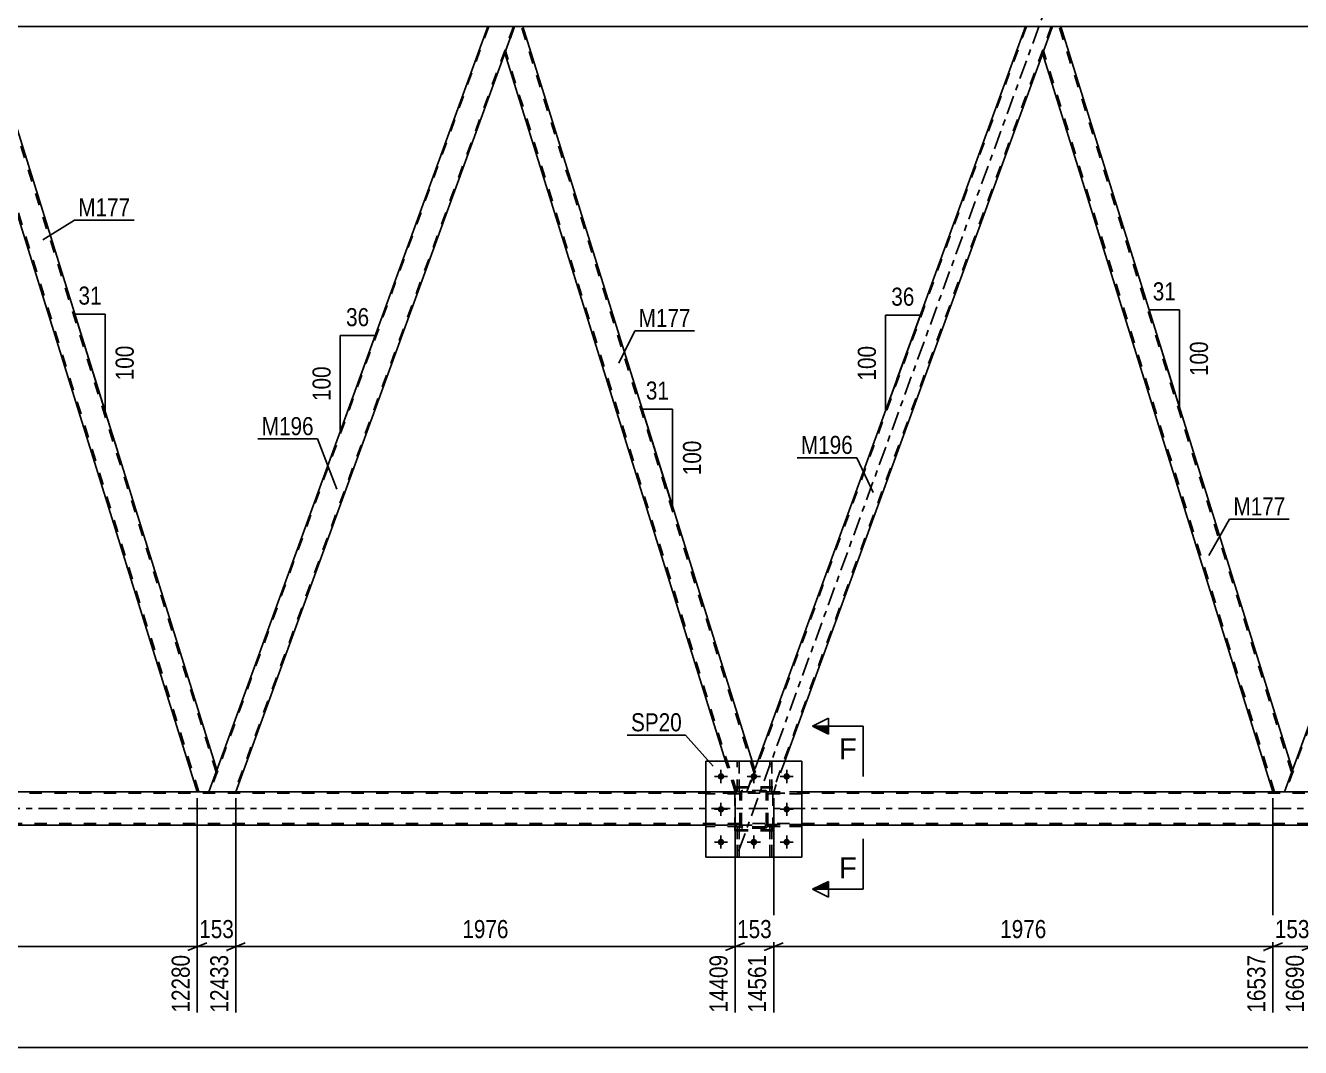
# Model space of a CAD drawing. Header units: millimetres. Extents: x 0 to 841, y 0 to 594.
# Drawn here: x 483.1 to 685, y 300 to 461.9 of the extents above; entities that cross this region are included whole.
import ezdxf

# ---------------------------------------------------------------- set-up
doc = ezdxf.new("R2010")
doc.units = ezdxf.units.MM
doc.linetypes.add('DXK_LINE_DOT2', pattern=[3.9198, 1.9599, -1.9599])
doc.linetypes.add('DXK_LINE_DOT3', pattern=[5.9187, 2.979, -0.9799, 0.9799, -0.9799])
doc.styles.add('Arial', font='ARIAL.TTF', dxfattribs={"height": 0.2})
doc.styles.add('Arial Narrow', font='ARIALN.TTF', dxfattribs={"height": 0.2})

# ---------------------------------------------------------------- blocks, each defined once
blk = doc.blocks.new('Part-814553059-4105 - 3729')
at = {"color": 2, "linetype": 'Continuous'}
for p, q in [((475.43, 461.72), (473.9, 457.53)), ((476.75, 461.72), (475.43, 461.72)), ((513.45, 343.97), (476.75, 461.72)), ((510.34, 340.5), (473.88, 457.47)), ((473.9, 457.53), (473.9, 457.52)), ((513.18, 343.23), (512.19, 340.5)), ((513.43, 343.91), (513.18, 343.23)), ((513.43, 343.92), (513.43, 343.91))]:
    blk.add_line(p, q, dxfattribs=at)
at = {"color": 7, "linetype": 'DXK_LINE_DOT2'}
for p, q in [((513.32, 343.6), (476.5, 461.72)), ((473.9, 457.53), (473.88, 457.47)), ((510.59, 340.5), (474.02, 457.84)), ((513.18, 343.23), (513.37, 343.75)), ((513.45, 343.97), (513.43, 343.92)), ((512.19, 340.5), (510.34, 340.5))]:
    blk.add_line(p, q, dxfattribs=at)
blk = doc.blocks.new('Part-814553059-4118 - 3729')
at = {"color": 7, "linetype": 'DXK_LINE_DOT2'}
for p, q in [((740.54, 340.26), (64.97, 340.26)), ((606.04, 340.5), (590.84, 340.5)), ((741.3, 335.46), (64.97, 335.46)), ((606.04, 335.22), (590.84, 335.22))]:
    blk.add_line(p, q, dxfattribs=at)
at = {"color": 2, "linetype": 'Continuous'}
for p, q in [((590.84, 340.5), (350.64, 340.5)), ((740.51, 340.5), (606.04, 340.5)), ((590.84, 335.22), (350.64, 335.22)), ((741.33, 335.22), (606.04, 335.22))]:
    blk.add_line(p, q, dxfattribs=at)
at = {"color": 7, "linetype": 'DXK_LINE_DOT3'}
blk.add_line((64.97, 337.86), (740.92, 337.86), dxfattribs=at)
blk = doc.blocks.new('Part-814553059-3905 - 3729')
at = {"color": 7, "linetype": 'DXK_LINE_DOT2'}
for p, q in [((596.24, 340.49), (590.84, 340.49)), ((590.84, 340.17), (590.84, 340.49)), ((596.24, 340.17), (590.84, 340.17)), ((595.64, 340.17), (595.64, 340.49)), ((596.24, 340.49), (596.24, 340.17))]:
    blk.add_line(p, q, dxfattribs=at)
blk = doc.blocks.new('Part-814553059-3919 - 3729')
at = {"color": 7, "linetype": 'DXK_LINE_DOT2'}
for p, q in [((600.99, 330.13), (600.99, 334.96)), ((600.99, 334.96), (601.31, 334.96)), ((600.99, 334.36), (601.31, 334.36)), ((601.31, 334.96), (601.31, 330.13)), ((601.31, 330.13), (600.99, 330.13))]:
    blk.add_line(p, q, dxfattribs=at)
blk = doc.blocks.new('Part-814553059-3922 - 3729')
at = {"color": 7, "linetype": 'DXK_LINE_DOT2'}
for p, q in [((595.79, 330.13), (595.79, 334.96)), ((595.79, 334.96), (596.11, 334.96)), ((595.79, 334.36), (596.11, 334.36)), ((596.11, 334.96), (596.11, 330.13)), ((596.11, 330.13), (595.79, 330.13))]:
    blk.add_line(p, q, dxfattribs=at)
blk = doc.blocks.new('Part-814553059-3930 - 3729')
at = {"color": 7, "linetype": 'DXK_LINE_DOT2'}
for p, q in [((601.44, 341.13), (595.44, 341.13)), ((595.44, 334.33), (595.44, 341.13)), ((601.44, 334.33), (601.44, 341.13)), ((601.44, 334.33), (595.44, 334.33))]:
    blk.add_line(p, q, dxfattribs=at)
blk = doc.blocks.new('Part-814553059-3934 - 3729')
at = {"color": 7, "linetype": 'DXK_LINE_DOT2'}
for p, q in [((596.24, 335.29), (590.84, 335.29)), ((590.84, 334.97), (590.84, 335.29)), ((595.64, 334.97), (595.64, 335.29)), ((596.24, 335.29), (596.24, 334.97)), ((596.24, 334.97), (590.84, 334.97))]:
    blk.add_line(p, q, dxfattribs=at)
blk = doc.blocks.new('Bolt-814553059-4166 - 3729')
at = {"color": 1, "linetype": 'Continuous'}
for p, q in [((593.24, 343.96), (593.24, 343.27)), ((598.44, 343.96), (598.44, 343.27)), ((603.64, 343.96), (603.64, 343.27)), ((592.2, 342.92), (592.89, 342.92)), ((593.24, 341.88), (593.24, 342.58)), ((594.28, 342.92), (593.59, 342.92)), ((597.4, 342.92), (598.09, 342.92)), ((598.44, 341.88), (598.44, 342.58)), ((599.48, 342.92), (598.79, 342.92)), ((602.6, 342.92), (603.29, 342.92)), ((603.64, 341.88), (603.64, 342.58)), ((604.68, 342.92), (603.99, 342.92)), ((592.2, 337.72), (592.89, 337.72)), ((593.24, 338.76), (593.24, 338.07)), ((593.24, 336.68), (593.24, 337.38)), ((594.28, 337.72), (593.59, 337.72)), ((602.6, 337.72), (603.29, 337.72)), ((603.64, 338.76), (603.64, 338.07)), ((603.64, 336.68), (603.64, 337.38)), ((604.68, 337.72), (603.99, 337.72)), ((593.24, 333.56), (593.24, 332.87)), ((598.44, 333.56), (598.44, 332.87)), ((603.64, 333.56), (603.64, 332.87)), ((592.2, 332.52), (592.89, 332.52)), ((593.24, 331.48), (593.24, 332.18)), ((594.28, 332.52), (593.59, 332.52)), ((597.4, 332.52), (598.09, 332.52)), ((598.44, 331.48), (598.44, 332.18)), ((599.48, 332.52), (598.79, 332.52)), ((602.6, 332.52), (603.29, 332.52)), ((603.64, 331.48), (603.64, 332.18)), ((604.68, 332.52), (603.99, 332.52))]:
    blk.add_line(p, q, dxfattribs=at)
blk = doc.blocks.new('Part-814553059-3957 - 3729')
at = {"color": 7, "linetype": 'DXK_LINE_DOT2'}
for p, q in [((606.04, 335.29), (600.64, 335.29)), ((600.64, 335.29), (600.64, 334.97)), ((601.24, 334.97), (601.24, 335.29)), ((606.04, 334.97), (606.04, 335.29)), ((600.64, 334.97), (606.04, 334.97))]:
    blk.add_line(p, q, dxfattribs=at)
blk = doc.blocks.new('Part-814553059-3958 - 3729')
at = {"color": 7, "linetype": 'DXK_LINE_DOT2'}
for p, q in [((606.04, 340.49), (600.64, 340.49)), ((600.64, 340.49), (600.64, 340.17)), ((600.64, 340.17), (606.04, 340.17)), ((601.24, 340.17), (601.24, 340.49)), ((606.04, 340.17), (606.04, 340.49))]:
    blk.add_line(p, q, dxfattribs=at)
blk = doc.blocks.new('Part-814553059-3961 - 3729')
at = {"color": 7, "linetype": 'DXK_LINE_DOT2'}
for p, q in [((601.31, 334.96), (600.99, 334.96)), ((600.99, 334.96), (600.99, 330.13)), ((600.99, 334.36), (601.31, 334.36)), ((601.31, 330.13), (601.31, 334.96)), ((600.99, 330.13), (601.31, 330.13))]:
    blk.add_line(p, q, dxfattribs=at)
blk = doc.blocks.new('Part-814553059-3975 - 3729')
at = {"color": 2, "linetype": 'Continuous'}
for p, q in [((560.56, 461.72), (559.04, 457.53)), ((561.88, 461.72), (560.56, 461.72)), ((598.16, 345.32), (561.88, 461.72)), ((593.97, 345.32), (559.02, 457.47)), ((559.04, 457.53), (559.04, 457.52))]:
    blk.add_line(p, q, dxfattribs=at)
at = {"color": 7, "linetype": 'DXK_LINE_DOT2'}
for p, q in [((598.45, 343.6), (561.63, 461.72)), ((559.04, 457.53), (559.02, 457.47)), ((595.73, 340.5), (559.15, 457.84)), ((595.48, 340.5), (593.97, 345.32)), ((598.58, 343.97), (598.16, 345.32)), ((597.32, 340.5), (598.58, 343.97)), ((595.48, 340.5), (597.32, 340.5))]:
    blk.add_line(p, q, dxfattribs=at)
blk = doc.blocks.new('Part-814553059-3995 - 3729')
at = {"color": 7, "linetype": 'DXK_LINE_DOT2'}
for p, q in [((600.99, 340.48), (600.99, 345.33)), ((600.99, 345.33), (601.31, 345.33)), ((601.31, 345.33), (601.31, 340.48)), ((600.99, 341.08), (601.31, 341.08)), ((601.31, 340.48), (600.99, 340.48))]:
    blk.add_line(p, q, dxfattribs=at)
blk = doc.blocks.new('Part-814553059-3998 - 3729')
at = {"color": 7, "linetype": 'DXK_LINE_DOT2'}
for p, q in [((595.79, 340.48), (595.79, 345.33)), ((595.79, 345.33), (596.11, 345.33)), ((596.11, 345.33), (596.11, 340.48)), ((595.79, 341.08), (596.11, 341.08)), ((596.11, 340.48), (595.79, 340.48))]:
    blk.add_line(p, q, dxfattribs=at)
blk = doc.blocks.new('Part-814553059-4019 - 3729')
at = {"color": 2, "linetype": 'Continuous'}
for p, q in [((606.04, 345.32), (590.84, 345.32)), ((590.84, 345.32), (590.84, 330.12)), ((606.04, 345.32), (606.04, 330.12)), ((606.04, 330.12), (590.84, 330.12))]:
    blk.add_line(p, q, dxfattribs=at)
blk = doc.blocks.new('Part-814553059-4020 - 3729')
at = {"color": 7, "linetype": 'DXK_LINE_DOT2'}
for p, q in [((590.84, 345.32), (606.04, 345.32)), ((590.84, 345.32), (590.84, 330.12)), ((606.04, 345.32), (606.04, 330.12)), ((590.84, 330.12), (606.04, 330.12))]:
    blk.add_line(p, q, dxfattribs=at)
blk = doc.blocks.new('Part-814553059-4022 - 3729')
at = {"color": 7, "linetype": 'DXK_LINE_DOT2'}
for p, q in [((596.24, 340.24), (596.28, 340.43)), ((596.28, 340.43), (596.24, 340.24)), ((596.24, 335.2), (596.24, 340.24)), ((596.48, 340.24), (596.5, 340.34)), ((596.48, 335.2), (596.48, 340.24)), ((596.5, 340.34), (596.55, 340.41)), ((596.53, 340.69), (596.72, 340.72)), ((596.72, 340.72), (596.53, 340.69)), ((596.55, 340.41), (596.63, 340.47)), ((596.63, 340.47), (596.72, 340.48)), ((600.16, 340.72), (596.72, 340.72)), ((596.72, 340.48), (600.16, 340.48)), ((600.16, 340.72), (600.34, 340.69)), ((600.34, 340.69), (600.16, 340.72)), ((600.16, 340.48), (600.25, 340.47)), ((600.25, 340.47), (600.33, 340.41)), ((600.33, 340.41), (600.38, 340.34)), ((600.38, 340.34), (600.4, 340.24)), ((600.4, 335.2), (600.4, 340.24)), ((600.6, 340.43), (600.64, 340.24)), ((600.64, 340.24), (600.6, 340.43)), ((600.64, 335.2), (600.64, 340.24)), ((596.28, 335.02), (596.24, 335.2)), ((596.24, 335.2), (596.28, 335.02)), ((596.5, 335.11), (596.48, 335.2)), ((596.55, 335.03), (596.5, 335.11)), ((600.38, 335.11), (600.33, 335.03)), ((600.4, 335.2), (600.38, 335.11)), ((600.64, 335.2), (600.6, 335.02)), ((600.6, 335.02), (600.64, 335.2)), ((596.72, 334.72), (596.53, 334.76)), ((596.53, 334.76), (596.72, 334.72)), ((596.63, 334.98), (596.55, 335.03)), ((596.72, 334.96), (596.63, 334.98)), ((600.16, 334.96), (596.72, 334.96)), ((600.16, 334.72), (596.72, 334.72)), ((600.25, 334.98), (600.16, 334.96)), ((600.34, 334.76), (600.16, 334.72)), ((600.16, 334.72), (600.34, 334.76)), ((600.33, 335.03), (600.25, 334.98))]:
    blk.add_line(p, q, dxfattribs=at)
at = {"color": 7, "linetype": 'DXK_LINE_DOT3'}
blk.add_line((598.44, 337.72), (598.44, 337.72), dxfattribs=at)
at = {"color": 7, "linetype": 'DXK_LINE_DOT2'}
for centre, start, end in [((596.72, 340.24), 112.5, 157.5), ((596.72, 340.24), 112.5, 157.5), ((600.16, 340.24), 22.5, 67.5), ((600.16, 340.24), 22.5, 67.5), ((596.72, 335.2), 202.5, 247.5), ((596.72, 335.2), 202.5, 247.5), ((600.16, 335.2), 292.5, 337.5), ((600.16, 335.2), 292.5, 337.5)]:
    blk.add_arc(centre, 0.48, start, end, dxfattribs=at)
blk = doc.blocks.new('Part-814553059-4028 - 3729')
at = {"color": 2, "linetype": 'Continuous'}
for p, q in [((595.79, 345.32), (595.79, 345.33)), ((596.11, 345.33), (595.79, 345.33)), ((596.11, 345.32), (596.11, 345.33))]:
    blk.add_line(p, q, dxfattribs=at)
at = {"color": 7, "linetype": 'DXK_LINE_DOT2'}
for p, q in [((595.79, 340.48), (595.79, 345.32)), ((596.11, 340.48), (596.11, 345.32)), ((595.79, 341.08), (596.11, 341.08)), ((596.11, 340.48), (595.79, 340.48))]:
    blk.add_line(p, q, dxfattribs=at)
blk = doc.blocks.new('Part-814553059-4048 - 3729')
at = {"color": 7, "linetype": 'DXK_LINE_DOT2'}
for p, q in [((730.83, 461.72), (215.77, 461.72)), ((561.88, 461.72), (556.31, 461.72)), ((647.02, 461.72), (641.44, 461.72))]:
    blk.add_line(p, q, dxfattribs=at)
at = {"color": 2, "linetype": 'Continuous'}
for p, q in [((556.31, 461.72), (476.75, 461.72)), ((641.44, 461.72), (561.88, 461.72)), ((726.58, 461.72), (647.02, 461.72))]:
    blk.add_line(p, q, dxfattribs=at)
blk = doc.blocks.new('Part-814553059-4049 - 3729')
at = {"color": 7, "linetype": 'DXK_LINE_DOT2'}
for p, q in [((596.24, 335.29), (590.84, 335.29)), ((590.84, 335.29), (590.84, 334.97)), ((595.64, 334.97), (595.64, 335.29)), ((596.24, 334.97), (596.24, 335.29)), ((596.24, 334.97), (590.84, 334.97))]:
    blk.add_line(p, q, dxfattribs=at)
blk = doc.blocks.new('Part-814553059-4054 - 3729')
at = {"color": 7, "linetype": 'DXK_LINE_DOT2'}
for p, q in [((556.48, 461.72), (512.36, 340.5)), ((560.39, 461.72), (516.27, 340.5)), ((560.56, 461.72), (559.04, 457.52)), ((513.43, 343.92), (512.19, 340.5)), ((516.44, 340.5), (512.19, 340.5))]:
    blk.add_line(p, q, dxfattribs=at)
at = {"color": 2, "linetype": 'Continuous'}
for p, q in [((556.31, 461.72), (513.43, 343.92)), ((560.56, 461.72), (556.31, 461.72)), ((559.04, 457.52), (516.44, 340.5))]:
    blk.add_line(p, q, dxfattribs=at)
blk = doc.blocks.new('Part-814553059-4064 - 3729')
at = {"color": 7, "linetype": 'DXK_LINE_DOT2'}
for p, q in [((596.11, 334.96), (595.79, 334.96)), ((595.79, 334.96), (595.79, 330.13)), ((595.79, 334.36), (596.11, 334.36)), ((596.11, 330.13), (596.11, 334.96)), ((595.79, 330.13), (596.11, 330.13))]:
    blk.add_line(p, q, dxfattribs=at)
blk = doc.blocks.new('Part-814553059-4069 - 3729')
at = {"color": 7, "linetype": 'DXK_LINE_DOT2'}
for p, q in [((601.44, 341.26), (595.44, 341.26)), ((595.44, 334.46), (595.44, 341.26)), ((601.44, 334.46), (601.44, 341.26)), ((601.44, 334.46), (595.44, 334.46))]:
    blk.add_line(p, q, dxfattribs=at)
blk = doc.blocks.new('Part-814553059-4070 - 3729')
at = {"color": 7, "linetype": 'DXK_LINE_DOT2'}
for p, q in [((596.24, 340.24), (596.28, 340.43)), ((596.28, 340.43), (596.24, 340.24)), ((596.24, 335.2), (596.24, 340.24)), ((596.48, 340.24), (596.5, 340.34)), ((596.48, 335.2), (596.48, 340.24)), ((596.5, 340.34), (596.55, 340.41)), ((596.53, 340.69), (596.72, 340.72)), ((596.72, 340.72), (596.53, 340.69)), ((596.55, 340.41), (596.63, 340.47)), ((596.63, 340.47), (596.72, 340.48)), ((600.16, 340.72), (596.72, 340.72)), ((596.72, 340.48), (600.16, 340.48)), ((600.16, 340.72), (600.34, 340.69)), ((600.34, 340.69), (600.16, 340.72)), ((600.16, 340.48), (600.25, 340.47)), ((600.25, 340.47), (600.33, 340.41)), ((600.33, 340.41), (600.38, 340.34)), ((600.38, 340.34), (600.4, 340.24)), ((600.4, 335.2), (600.4, 340.24)), ((600.6, 340.43), (600.64, 340.24)), ((600.64, 340.24), (600.6, 340.43)), ((600.64, 335.2), (600.64, 340.24)), ((596.28, 335.02), (596.24, 335.2)), ((596.24, 335.2), (596.28, 335.02)), ((596.5, 335.11), (596.48, 335.2)), ((596.55, 335.03), (596.5, 335.11)), ((600.38, 335.11), (600.33, 335.03)), ((600.4, 335.2), (600.38, 335.11)), ((600.64, 335.2), (600.6, 335.02)), ((600.6, 335.02), (600.64, 335.2)), ((596.72, 334.72), (596.53, 334.76)), ((596.53, 334.76), (596.72, 334.72)), ((596.63, 334.98), (596.55, 335.03)), ((596.72, 334.96), (596.63, 334.98)), ((600.16, 334.96), (596.72, 334.96)), ((600.16, 334.72), (596.72, 334.72)), ((600.25, 334.98), (600.16, 334.96)), ((600.34, 334.76), (600.16, 334.72)), ((600.16, 334.72), (600.34, 334.76)), ((600.33, 335.03), (600.25, 334.98))]:
    blk.add_line(p, q, dxfattribs=at)
at = {"color": 7, "linetype": 'DXK_LINE_DOT3'}
blk.add_line((598.44, 337.72), (598.44, 337.72), dxfattribs=at)
at = {"color": 7, "linetype": 'DXK_LINE_DOT2'}
for centre, start, end in [((596.72, 340.24), 112.5, 157.5), ((596.72, 340.24), 112.5, 157.5), ((600.16, 340.24), 22.5, 67.5), ((600.16, 340.24), 22.5, 67.5), ((596.72, 335.2), 202.5, 247.5), ((596.72, 335.2), 202.5, 247.5), ((600.16, 335.2), 292.5, 337.5), ((600.16, 335.2), 292.5, 337.5)]:
    blk.add_arc(centre, 0.48, start, end, dxfattribs=at)
blk = doc.blocks.new('Part-814553059-4072 - 3729')
at = {"color": 7, "linetype": 'DXK_LINE_DOT2'}
for p, q in [((600.64, 334.97), (600.64, 335.29)), ((600.64, 335.29), (606.04, 335.29)), ((601.24, 334.97), (601.24, 335.29)), ((606.04, 335.29), (606.04, 334.97)), ((606.04, 334.97), (600.64, 334.97))]:
    blk.add_line(p, q, dxfattribs=at)
blk = doc.blocks.new('Part-814553059-4099 - 3729')
at = {"color": 2, "linetype": 'Continuous'}
for p, q in [((600.99, 345.32), (600.99, 345.33)), ((601.31, 345.33), (600.99, 345.33)), ((601.31, 345.32), (601.31, 345.33))]:
    blk.add_line(p, q, dxfattribs=at)
at = {"color": 7, "linetype": 'DXK_LINE_DOT2'}
for p, q in [((600.99, 340.48), (600.99, 345.32)), ((601.31, 340.48), (601.31, 345.32)), ((600.99, 341.08), (601.31, 341.08)), ((601.31, 340.48), (600.99, 340.48))]:
    blk.add_line(p, q, dxfattribs=at)
blk = doc.blocks.new('Part-814553059-4111 - 3729')
at = {"color": 7, "linetype": 'DXK_LINE_DOT2'}
for p, q in [((600.64, 340.17), (600.64, 340.49)), ((600.64, 340.49), (606.04, 340.49)), ((606.04, 340.17), (600.64, 340.17)), ((601.24, 340.17), (601.24, 340.49)), ((606.04, 340.49), (606.04, 340.17))]:
    blk.add_line(p, q, dxfattribs=at)
blk = doc.blocks.new('Part-814553059-4113 - 3729')
at = {"color": 7, "linetype": 'DXK_LINE_DOT2'}
for p, q in [((596.24, 340.49), (590.84, 340.49)), ((590.84, 340.49), (590.84, 340.17)), ((596.24, 340.17), (590.84, 340.17)), ((595.64, 340.17), (595.64, 340.49)), ((596.24, 340.17), (596.24, 340.49))]:
    blk.add_line(p, q, dxfattribs=at)
blk = doc.blocks.new('Part-814553059-4133 - 3729')
at = {"color": 7, "linetype": 'DXK_LINE_DOT3'}
blk.add_line((596.03, 331.1), (646.99, 471.12), dxfattribs=at)
at = {"color": 7, "linetype": 'DXK_LINE_DOT2'}
for p, q in [((641.61, 461.72), (597.49, 340.5)), ((645.53, 461.72), (601.41, 340.5)), ((645.7, 461.72), (644.17, 457.52)), ((597.32, 340.5), (599.08, 345.32)), ((603.33, 345.32), (601.58, 340.5)), ((601.58, 340.5), (597.32, 340.5))]:
    blk.add_line(p, q, dxfattribs=at)
at = {"color": 2, "linetype": 'Continuous'}
for p, q in [((641.44, 461.72), (599.08, 345.32)), ((645.7, 461.72), (641.44, 461.72)), ((644.17, 457.52), (603.33, 345.32))]:
    blk.add_line(p, q, dxfattribs=at)
blk = doc.blocks.new('Part-814553059-4138 - 3729')
at = {"color": 2, "linetype": 'Continuous'}
for p, q in [((645.7, 461.72), (644.17, 457.53)), ((647.02, 461.72), (645.7, 461.72)), ((683.72, 343.97), (647.02, 461.72)), ((680.61, 340.5), (644.15, 457.47)), ((644.17, 457.53), (644.17, 457.52)), ((683.45, 343.23), (682.46, 340.5)), ((683.7, 343.91), (683.45, 343.23)), ((683.7, 343.92), (683.7, 343.91))]:
    blk.add_line(p, q, dxfattribs=at)
at = {"color": 7, "linetype": 'DXK_LINE_DOT2'}
for p, q in [((683.58, 343.6), (646.77, 461.72)), ((644.17, 457.53), (644.15, 457.47)), ((680.86, 340.5), (644.29, 457.84)), ((683.45, 343.23), (683.64, 343.75)), ((683.72, 343.97), (683.7, 343.92)), ((682.46, 340.5), (680.61, 340.5))]:
    blk.add_line(p, q, dxfattribs=at)
blk = doc.blocks.new('Part-814553059-4143 - 3729')
at = {"color": 7, "linetype": 'DXK_LINE_DOT2'}
for p, q in [((726.75, 461.72), (682.63, 340.5)), ((730.66, 461.72), (686.54, 340.5)), ((683.7, 343.92), (682.46, 340.5)), ((682.46, 340.5), (686.71, 340.5))]:
    blk.add_line(p, q, dxfattribs=at)
at = {"color": 2, "linetype": 'Continuous'}
for p, q in [((726.58, 461.72), (683.7, 343.92)), ((686.71, 340.5), (730.83, 461.72)), ((730.83, 461.72), (726.58, 461.72))]:
    blk.add_line(p, q, dxfattribs=at)
blk = doc.blocks.new('Bolt-814553059-4165 - 3729')
at = {"linetype": 'Continuous'}
for points in [[(593.76, 342.92, -1), (592.72, 342.92, -1)], [(598.96, 342.92, -1), (597.92, 342.92, -1)], [(604.16, 342.92, -1), (603.12, 342.92, -1)], [(593.76, 337.72, -1), (592.72, 337.72, -1)], [(604.16, 337.72, -1), (603.12, 337.72, -1)], [(593.76, 332.52, -1), (592.72, 332.52, -1)], [(598.96, 332.52, -1), (597.92, 332.52, -1)], [(604.16, 332.52, -1), (603.12, 332.52, -1)]]:
    blk.add_hatch(color=1, dxfattribs=at).paths.add_polyline_path(points)
at = {"color": 1, "linetype": 'Continuous'}
for p, q in [((593.24, 343.96), (593.24, 341.88)), ((598.44, 343.96), (598.44, 341.88)), ((603.64, 343.96), (603.64, 341.88)), ((594.28, 342.92), (592.2, 342.92)), ((599.48, 342.92), (597.4, 342.92)), ((604.68, 342.92), (602.6, 342.92)), ((594.28, 337.72), (592.2, 337.72)), ((593.24, 338.76), (593.24, 336.68)), ((604.68, 337.72), (602.6, 337.72)), ((603.64, 338.76), (603.64, 336.68)), ((593.24, 333.56), (593.24, 331.48)), ((598.44, 333.56), (598.44, 331.48)), ((603.64, 333.56), (603.64, 331.48)), ((594.28, 332.52), (592.2, 332.52)), ((599.48, 332.52), (597.4, 332.52)), ((604.68, 332.52), (602.6, 332.52))]:
    blk.add_line(p, q, dxfattribs=at)
blk = doc.blocks.new('StraightDimension-814553059-4719 - 3729')
at = {"color": 7, "linetype": 'Continuous'}
for p, q in [((601.58, 339.5), (601.58, 305.52)), ((680.61, 339.5), (680.61, 305.52)), ((603.08, 316.56), (600.08, 315.36)), ((601.58, 315.96), (680.61, 315.96)), ((679.11, 315.36), (682.11, 316.56))]:
    blk.add_line(p, q, dxfattribs=at)
at = {"color": 0}
blk.add_wipeout([(645.35, 316.71), (645.35, 320.91), (636.84, 320.91), (636.84, 316.71)], dxfattribs=at)
at = {"color": 0, "linetype": 'Continuous'}
blk.add_wipeout([(680.01, 315.26), (675.81, 315.26), (675.81, 304.92), (680.01, 304.92)], dxfattribs=at)
at = {"color": 3, "style": 'Arial Narrow'}
blk.add_text('1976', height=2.863, dxfattribs=at).set_placement((637.44, 317.31))
at = {"color": 3, "linetype": 'Continuous', "style": 'Arial Narrow'}
blk.add_text('16537', height=2.863, rotation=90.0002, dxfattribs=at).set_placement((679.41, 305.52))
blk = doc.blocks.new('StraightDimension-814553059-4662 - 3729')
at = {"color": 7, "linetype": 'Continuous'}
for p, q in [((510.34, 339.5), (510.34, 305.52)), ((516.44, 339.5), (516.44, 305.52)), ((508.84, 315.36), (511.84, 316.56)), ((510.34, 315.96), (516.44, 315.96)), ((517.94, 316.56), (514.94, 315.36))]:
    blk.add_line(p, q, dxfattribs=at)
at = {"color": 0}
blk.add_wipeout([(516.74, 316.71), (516.74, 320.91), (510.05, 320.91), (510.05, 316.71)], dxfattribs=at)
at = {"color": 0, "linetype": 'Continuous'}
blk.add_wipeout([(515.84, 315.26), (511.64, 315.26), (511.64, 304.92), (515.84, 304.92)], dxfattribs=at)
at = {"color": 3, "style": 'Arial Narrow'}
blk.add_text('153', height=2.863, dxfattribs=at).set_placement((510.65, 317.31))
at = {"color": 3, "linetype": 'Continuous', "style": 'Arial Narrow'}
blk.add_text('12433', height=2.863, rotation=90.0002, dxfattribs=at).set_placement((515.24, 305.52))
blk = doc.blocks.new('AngleDimension-814553059-5217 - 3729')
at = {"color": 7, "linetype": 'Continuous'}
for p, q in [((495.77, 416.16), (490.95, 416.16)), ((495.77, 400.69), (490.95, 416.16)), ((495.77, 400.69), (495.77, 416.16)), ((497.68, 394.56), (495.77, 400.69))]:
    blk.add_line(p, q, dxfattribs=at)
at = {"color": 0}
for points in [[(495.79, 417.06), (495.79, 421.26), (490.93, 421.26), (490.93, 417.06)], [(500.87, 411.77), (496.67, 411.77), (496.67, 405.08), (500.87, 405.08)]]:
    blk.add_wipeout(points, dxfattribs=at)
at = {"color": 3, "style": 'Arial Narrow'}
blk.add_text('31', height=2.863, dxfattribs=at).set_placement((491.53, 417.66))
blk.add_text('100', height=2.863, rotation=90.0002, dxfattribs=at).set_placement((500.27, 405.68))
blk = doc.blocks.new('AngleDimension-814553059-5259 - 3729')
at = {"color": 7, "linetype": 'Continuous'}
for p, q in [((619.26, 415.99), (624.8, 415.99)), ((619.26, 400.77), (624.8, 415.99)), ((619.26, 400.77), (619.26, 415.99)), ((621.1, 405.84), (624.8, 415.99))]:
    blk.add_line(p, q, dxfattribs=at)
at = {"color": 0}
for points in [[(624.46, 416.89), (624.46, 421.09), (619.6, 421.09), (619.6, 416.89)], [(618.36, 411.73), (614.16, 411.73), (614.16, 405.04), (618.36, 405.04)]]:
    blk.add_wipeout(points, dxfattribs=at)
at = {"color": 3, "style": 'Arial Narrow'}
blk.add_text('36', height=2.863, dxfattribs=at).set_placement((620.2, 417.49))
blk.add_text('100', height=2.863, rotation=90.0002, dxfattribs=at).set_placement((617.76, 405.64))
blk = doc.blocks.new('StraightDimension-814553059-4738 - 3729')
at = {"color": 7, "linetype": 'Continuous'}
for p, q in [((680.61, 339.5), (680.61, 305.52)), ((686.71, 339.5), (686.71, 305.52)), ((679.11, 315.36), (682.11, 316.56)), ((680.61, 315.96), (686.71, 315.96)), ((688.21, 316.56), (685.21, 315.36))]:
    blk.add_line(p, q, dxfattribs=at)
at = {"color": 0}
blk.add_wipeout([(687, 316.71), (687, 320.91), (680.32, 320.91), (680.32, 316.71)], dxfattribs=at)
at = {"color": 0, "linetype": 'Continuous'}
blk.add_wipeout([(686.11, 315.26), (681.91, 315.26), (681.91, 304.92), (686.11, 304.92)], dxfattribs=at)
at = {"color": 3, "style": 'Arial Narrow'}
blk.add_text('153', height=2.863, dxfattribs=at).set_placement((680.92, 317.31))
at = {"color": 3, "linetype": 'Continuous', "style": 'Arial Narrow'}
blk.add_text('16690', height=2.863, rotation=90.0002, dxfattribs=at).set_placement((685.51, 305.52))
blk = doc.blocks.new('StraightDimension-814553059-4700 - 3729')
at = {"color": 7, "linetype": 'Continuous'}
for p, q in [((595.48, 339.5), (595.48, 305.52)), ((601.58, 339.5), (601.58, 305.52)), ((593.98, 315.36), (596.98, 316.56)), ((595.48, 315.96), (601.58, 315.96)), ((603.08, 316.56), (600.08, 315.36))]:
    blk.add_line(p, q, dxfattribs=at)
at = {"color": 0}
blk.add_wipeout([(601.87, 316.71), (601.87, 320.91), (595.19, 320.91), (595.19, 316.71)], dxfattribs=at)
at = {"color": 0, "linetype": 'Continuous'}
blk.add_wipeout([(600.98, 315.26), (596.78, 315.26), (596.78, 304.92), (600.98, 304.92)], dxfattribs=at)
at = {"color": 3, "style": 'Arial Narrow'}
blk.add_text('153', height=2.863, dxfattribs=at).set_placement((595.79, 317.31))
at = {"color": 3, "linetype": 'Continuous', "style": 'Arial Narrow'}
blk.add_text('14561', height=2.863, rotation=90.0002, dxfattribs=at).set_placement((600.38, 305.52))
blk = doc.blocks.new('AngleDimension-814553059-4460 - 3729')
at = {"color": 7, "linetype": 'Continuous'}
for p, q in [((664.79, 404.71), (661.01, 416.83)), ((665.83, 416.83), (661.01, 416.83)), ((665.83, 401.36), (661.01, 416.83)), ((665.83, 401.36), (665.83, 416.83))]:
    blk.add_line(p, q, dxfattribs=at)
at = {"color": 0}
for points in [[(665.85, 417.73), (665.85, 421.93), (660.99, 421.93), (660.99, 417.73)], [(670.93, 412.44), (666.73, 412.44), (666.73, 405.75), (670.93, 405.75)]]:
    blk.add_wipeout(points, dxfattribs=at)
at = {"color": 3, "style": 'Arial Narrow'}
blk.add_text('31', height=2.863, dxfattribs=at).set_placement((661.59, 418.33))
blk.add_text('100', height=2.863, rotation=90.0002, dxfattribs=at).set_placement((670.33, 406.35))
blk = doc.blocks.new('StraightDimension-814553059-4482 - 3729')
at = {"color": 7, "linetype": 'Continuous'}
blk.add_line((54.11, 299.98), (793.69, 299.98), dxfattribs=at)
blk = doc.blocks.new('StraightDimension-814553059-4643 - 3729')
at = {"color": 7, "linetype": 'Continuous'}
for p, q in [((431.31, 339.5), (431.31, 305.52)), ((510.34, 339.5), (510.34, 305.52)), ((432.81, 316.56), (429.81, 315.36)), ((431.31, 315.96), (510.34, 315.96)), ((508.84, 315.36), (511.84, 316.56))]:
    blk.add_line(p, q, dxfattribs=at)
at = {"color": 0}
blk.add_wipeout([(475.08, 316.71), (475.08, 320.91), (466.57, 320.91), (466.57, 316.71)], dxfattribs=at)
at = {"color": 0, "linetype": 'Continuous'}
blk.add_wipeout([(509.74, 315.26), (505.54, 315.26), (505.54, 304.92), (509.74, 304.92)], dxfattribs=at)
at = {"color": 3, "style": 'Arial Narrow'}
blk.add_text('1976', height=2.863, dxfattribs=at).set_placement((467.17, 317.31))
at = {"color": 3, "linetype": 'Continuous', "style": 'Arial Narrow'}
blk.add_text('12280', height=2.863, rotation=90.0002, dxfattribs=at).set_placement((509.14, 305.52))
blk = doc.blocks.new('StraightDimension-814553059-4681 - 3729')
at = {"color": 7, "linetype": 'Continuous'}
for p, q in [((516.44, 339.5), (516.44, 305.52)), ((595.48, 339.5), (595.48, 305.52)), ((517.94, 316.56), (514.94, 315.36)), ((516.44, 315.96), (595.48, 315.96)), ((593.98, 315.36), (596.98, 316.56))]:
    blk.add_line(p, q, dxfattribs=at)
at = {"color": 0}
blk.add_wipeout([(560.22, 316.71), (560.22, 320.91), (551.7, 320.91), (551.7, 316.71)], dxfattribs=at)
at = {"color": 0, "linetype": 'Continuous'}
blk.add_wipeout([(594.88, 315.26), (590.68, 315.26), (590.68, 304.92), (594.88, 304.92)], dxfattribs=at)
at = {"color": 3, "style": 'Arial Narrow'}
blk.add_text('1976', height=2.863, dxfattribs=at).set_placement((552.3, 317.31))
at = {"color": 3, "linetype": 'Continuous', "style": 'Arial Narrow'}
blk.add_text('14409', height=2.863, rotation=90.0002, dxfattribs=at).set_placement((594.28, 305.52))
blk = doc.blocks.new('AngleDimension-814553059-5231 - 3729')
at = {"color": 7, "linetype": 'Continuous'}
for p, q in [((532.94, 412.75), (538.48, 412.75)), ((532.94, 397.53), (538.48, 412.75)), ((532.94, 397.53), (532.94, 412.75)), ((535.52, 404.61), (538.48, 412.75))]:
    blk.add_line(p, q, dxfattribs=at)
at = {"color": 0}
for points in [[(538.14, 413.65), (538.14, 417.85), (533.29, 417.85), (533.29, 413.65)], [(532.04, 408.48), (527.84, 408.48), (527.84, 401.8), (532.04, 401.8)]]:
    blk.add_wipeout(points, dxfattribs=at)
at = {"color": 3, "style": 'Arial Narrow'}
blk.add_text('36', height=2.863, dxfattribs=at).set_placement((533.89, 414.25))
blk.add_text('100', height=2.863, rotation=90.0002, dxfattribs=at).set_placement((531.44, 402.4))
blk = doc.blocks.new('AngleDimension-814553059-5245 - 3729')
at = {"color": 7, "linetype": 'Continuous'}
for p, q in [((583.03, 393.88), (580.77, 401.12)), ((585.59, 401.12), (580.77, 401.12)), ((585.59, 385.65), (580.77, 401.12)), ((585.59, 385.65), (585.59, 401.12))]:
    blk.add_line(p, q, dxfattribs=at)
at = {"color": 0}
for points in [[(585.61, 402.02), (585.61, 406.22), (580.75, 406.22), (580.75, 402.02)], [(590.69, 396.73), (586.49, 396.73), (586.49, 390.04), (590.69, 390.04)]]:
    blk.add_wipeout(points, dxfattribs=at)
at = {"color": 3, "style": 'Arial Narrow'}
blk.add_text('31', height=2.863, dxfattribs=at).set_placement((581.35, 402.62))
blk.add_text('100', height=2.863, rotation=90.0002, dxfattribs=at).set_placement((590.09, 390.64))
blk = doc.blocks.new('Mark-814553059-4129 - 3729')
at = {"color": 0}
blk.add_wipeout([(614.12, 394.01), (614.12, 397.01), (605.89, 397.01), (605.89, 394.01)], dxfattribs=at)
blk.add_wipeout([(614.12, 394.01), (614.12, 397.01), (605.89, 397.01), (605.89, 394.01)], dxfattribs=at)
at = {"color": 30, "linetype": 'Continuous'}
for p in [(605.29, 393.41), (617.31, 387.9)]:
    blk.add_line(p, (614.72, 393.41), dxfattribs=at)
at = {"color": 3, "style": 'Arial Narrow'}
blk.add_text('M196', height=2.863, dxfattribs=at).set_placement((605.89, 394.01))
blk = doc.blocks.new('Mark-814553059-3971 - 3729')
at = {"color": 0}
blk.add_wipeout([(588.44, 414.11), (588.44, 417.11), (580.21, 417.11), (580.21, 414.11)], dxfattribs=at)
blk.add_wipeout([(588.44, 414.11), (588.44, 417.11), (580.21, 417.11), (580.21, 414.11)], dxfattribs=at)
at = {"color": 30, "linetype": 'Continuous'}
for p, q in [((577.09, 408.41), (579.61, 413.51)), ((579.61, 413.51), (589.04, 413.51))]:
    blk.add_line(p, q, dxfattribs=at)
at = {"color": 3, "style": 'Arial Narrow'}
blk.add_text('M177', height=2.863, dxfattribs=at).set_placement((580.21, 414.11))
blk = doc.blocks.new('Mark-814553059-4015 - 3729')
at = {"color": 0}
blk.add_wipeout([(587.04, 350.07), (587.04, 353.07), (579, 353.07), (579, 350.07)], dxfattribs=at)
blk.add_wipeout([(587.04, 350.07), (587.04, 353.07), (579, 353.07), (579, 350.07)], dxfattribs=at)
at = {"color": 30, "linetype": 'Continuous'}
for p in [(578.4, 349.47), (591.99, 344.53)]:
    blk.add_line(p, (587.64, 349.47), dxfattribs=at)
at = {"color": 3, "style": 'Arial Narrow'}
blk.add_text('SP20', height=2.863, dxfattribs=at).set_placement((579, 350.07))
blk = doc.blocks.new('Mark-814553059-4050 - 3729')
at = {"color": 0}
blk.add_wipeout([(528.76, 396.98), (528.76, 399.98), (520.54, 399.98), (520.54, 396.98)], dxfattribs=at)
blk.add_wipeout([(528.76, 396.98), (528.76, 399.98), (520.54, 399.98), (520.54, 396.98)], dxfattribs=at)
at = {"color": 30, "linetype": 'Continuous'}
for p in [(519.94, 396.38), (532.41, 388.42)]:
    blk.add_line(p, (529.36, 396.38), dxfattribs=at)
at = {"color": 3, "style": 'Arial Narrow'}
blk.add_text('M196', height=2.863, dxfattribs=at).set_placement((520.54, 396.98))
blk = doc.blocks.new('Mark-814553059-4101 - 3729')
at = {"color": 0}
blk.add_wipeout([(499.73, 431.65), (499.73, 434.65), (491.5, 434.65), (491.5, 431.65)], dxfattribs=at)
blk.add_wipeout([(499.73, 431.65), (499.73, 434.65), (491.5, 434.65), (491.5, 431.65)], dxfattribs=at)
at = {"color": 30, "linetype": 'Continuous'}
for p, q in [((485.86, 427.9), (490.9, 431.05)), ((490.9, 431.05), (500.33, 431.05))]:
    blk.add_line(p, q, dxfattribs=at)
at = {"color": 3, "style": 'Arial Narrow'}
blk.add_text('M177', height=2.863, dxfattribs=at).set_placement((491.5, 431.65))
blk = doc.blocks.new('Mark-814553059-4134 - 3729')
at = {"color": 0}
blk.add_wipeout([(682.58, 384.26), (682.58, 387.26), (674.36, 387.26), (674.36, 384.26)], dxfattribs=at)
blk.add_wipeout([(682.58, 384.26), (682.58, 387.26), (674.36, 387.26), (674.36, 384.26)], dxfattribs=at)
at = {"color": 30, "linetype": 'Continuous'}
for p, q in [((670.47, 377.92), (673.76, 383.66)), ((673.76, 383.66), (683.18, 383.66))]:
    blk.add_line(p, q, dxfattribs=at)
at = {"color": 3, "style": 'Arial Narrow'}
blk.add_text('M177', height=2.863, dxfattribs=at).set_placement((674.36, 384.26))
blk = doc.blocks.new('SectionMark-814553059-5357 - 3729')
at = {"linetype": 'Continuous'}
for points in [[(610.25, 350.89), (610.25, 349.64), (607.75, 350.89)], [(610.25, 326.29), (610.25, 325.04), (607.75, 325.04)]]:
    blk.add_hatch(color=6, dxfattribs=at).paths.add_polyline_path(points)
at = {"color": 6, "linetype": 'Continuous'}
for p, q in [((607.75, 350.89), (610.25, 352.14)), ((610.25, 349.64), (610.25, 352.14)), ((615.75, 350.89), (607.75, 350.89)), ((607.75, 350.89), (610.25, 349.64)), ((607.75, 325.04), (610.25, 326.29)), ((615.75, 325.04), (607.75, 325.04)), ((610.25, 323.79), (607.75, 325.04)), ((610.25, 326.29), (610.25, 323.79))]:
    blk.add_line(p, q, dxfattribs=at)
at = {"color": 0, "linetype": 'Continuous'}
for points in [[(614.75, 345.64), (614.75, 349.14), (611.9, 349.14), (611.9, 345.64)], [(614.75, 326.79), (614.75, 330.29), (611.9, 330.29), (611.9, 326.79)]]:
    blk.add_wipeout(points, dxfattribs=at)
at = {"color": 6, "linetype": 'Continuous'}
for p, q in [((615.75, 350.89), (615.75, 342.89)), ((615.75, 325.04), (615.75, 333.04))]:
    blk.add_line(p, q, dxfattribs=at)
at = {"color": 3, "linetype": 'Continuous', "style": 'Arial'}
for p in [(611.9, 345.64), (611.9, 326.79)]:
    blk.add_text('F', height=3.34, dxfattribs=at).set_placement(p)

msp = doc.modelspace()

# ---------------------------------------------------------------- block references
for name in ['Part-814553059-4133 - 3729', 'Part-814553059-4048 - 3729', 'Part-814553059-4105 - 3729', 'Part-814553059-4054 - 3729', 'Part-814553059-3975 - 3729', 'Part-814553059-4138 - 3729', 'Part-814553059-4143 - 3729', 'Part-814553059-4019 - 3729', 'Part-814553059-4020 - 3729', 'Part-814553059-3998 - 3729', 'Part-814553059-4028 - 3729', 'Part-814553059-3995 - 3729', 'Part-814553059-4099 - 3729', 'Bolt-814553059-4166 - 3729', 'Bolt-814553059-4165 - 3729', 'Part-814553059-4069 - 3729', 'Part-814553059-3930 - 3729', 'Part-814553059-4118 - 3729', 'Part-814553059-3905 - 3729', 'Part-814553059-4113 - 3729', 'Part-814553059-4022 - 3729', 'Part-814553059-4070 - 3729', 'Part-814553059-3958 - 3729', 'Part-814553059-4111 - 3729', 'Part-814553059-3934 - 3729', 'Part-814553059-4049 - 3729', 'Part-814553059-3957 - 3729', 'Part-814553059-4072 - 3729', 'Part-814553059-3922 - 3729', 'Part-814553059-4064 - 3729', 'Part-814553059-3919 - 3729', 'Part-814553059-3961 - 3729']:
    msp.add_blockref(name, (0, 0))

# ---------------------------------------------------------------- next in the draw order: block references
for name in ['AngleDimension-814553059-4460 - 3729', 'AngleDimension-814553059-5217 - 3729', 'AngleDimension-814553059-5259 - 3729', 'StraightDimension-814553059-4662 - 3729', 'StraightDimension-814553059-4719 - 3729']:
    msp.add_blockref(name, (0, 0))

# ---------------------------------------------------------------- next in the draw order: block references
for name in ['StraightDimension-814553059-4700 - 3729', 'StraightDimension-814553059-4738 - 3729']:
    msp.add_blockref(name, (0, 0))

# ---------------------------------------------------------------- next in the draw order: block references
msp.add_blockref('StraightDimension-814553059-4482 - 3729', (0, 0))

# ---------------------------------------------------------------- next in the draw order: block references
for name in ['Mark-814553059-4101 - 3729', 'AngleDimension-814553059-5231 - 3729', 'Mark-814553059-3971 - 3729', 'AngleDimension-814553059-5245 - 3729', 'Mark-814553059-4129 - 3729', 'Mark-814553059-4134 - 3729', 'Mark-814553059-4015 - 3729', 'SectionMark-814553059-5357 - 3729', 'StraightDimension-814553059-4643 - 3729', 'StraightDimension-814553059-4681 - 3729']:
    msp.add_blockref(name, (0, 0))

# ---------------------------------------------------------------- next in the draw order: block references
msp.add_blockref('Mark-814553059-4050 - 3729', (0, 0))

doc.saveas('drawing.dxf')
